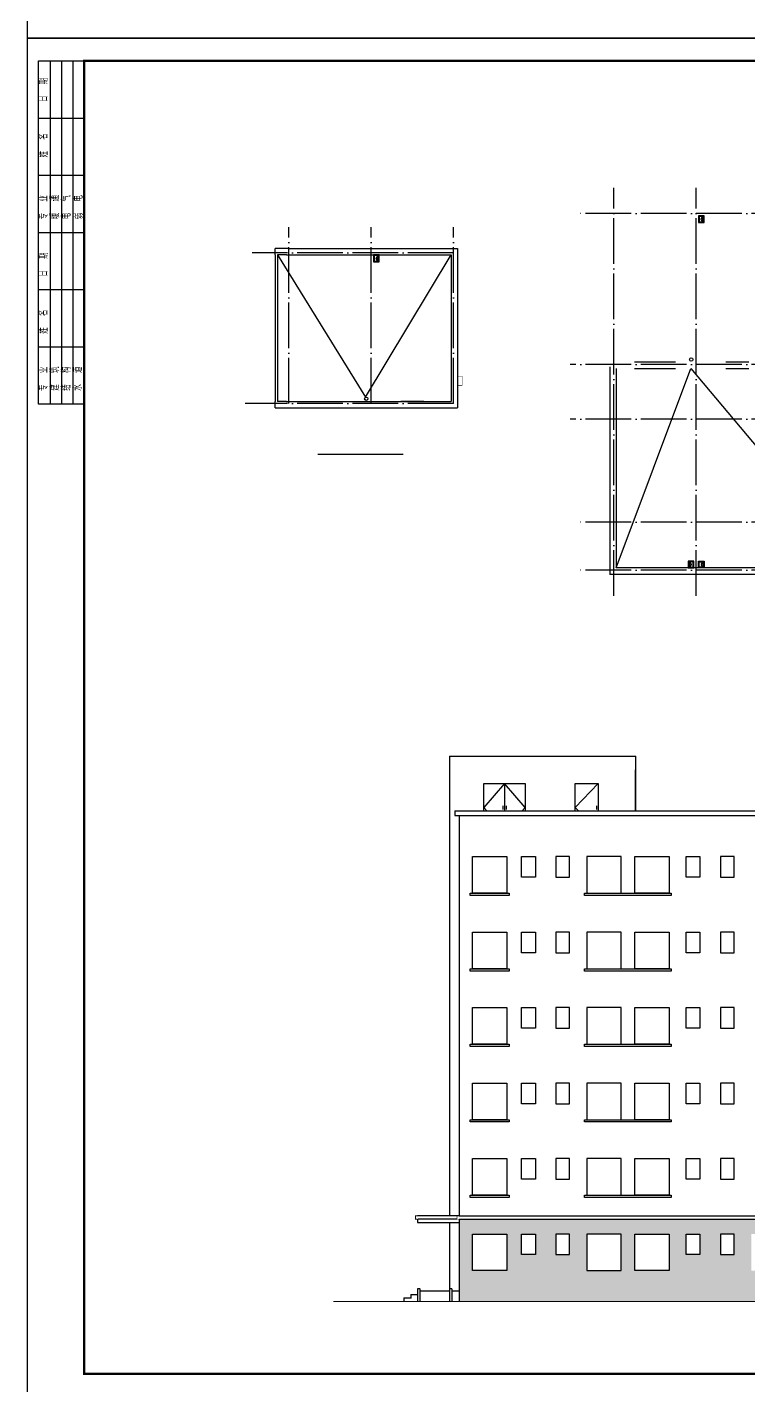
# Model space of a CAD drawing. Extents: x 30064 to 135164, y 17999 to 492668.
# Drawn here: x 30081 to 61665, y 137274 to 196674 of the extents above; entities that cross this region are included whole.
import ezdxf

# ---------------------------------------------------------------- set-up
doc = ezdxf.new("R2010")
doc.units = 0
doc.header["$LTSCALE"] = 1000
doc.header["$MEASUREMENT"] = 0
doc.linetypes.add('DOTE', pattern=[2.42, 2, -0.2, 0.02, -0.2])
for name, color, linetype in [('DIM_SYMB', 3, 'Continuous'), ('DOTE', 1, 'DOTE'), ('SURFACE', 6, 'Continuous'), ('TWT_TITLE', 7, 'Continuous'), ('WALL', 2, 'Continuous'), ('布置', 165, 'Continuous')]:
    doc.layers.add(name, color=color, linetype=linetype)
doc.styles.get("Standard").update_dxf_attribs({"font": 'gbenor.shx', "bigfont": 'gbcbig.shx'})

# ---------------------------------------------------------------- blocks, each defined once
blk = doc.blocks.new('364535463')
at = {"layer": '布置'}
blk.add_lwpolyline([(150, -250), (150, 0), (-150, 0), (-150, -250)], close=True, dxfattribs=at)
blk.add_lwpolyline([(100, -220), (120, -220), (120, -30), (-120, -30), (-120, -220), (-100, -220, -1)], format="xyb", close=True, dxfattribs=at)
blk.add_lwpolyline([(-70, -220), (70, -220)], dxfattribs=at)
blk.add_arc((0, -220), 70, 0, 180, dxfattribs=at)
blk = doc.blocks.new('$titleblk$00000094')
for p, q in [((-150, 20), (0, 20)), ((-150, 0), (-150, 20)), ((-125, 20), (-125, 0)), ((-100, 20), (-100, 0)), ((-75, 20), (-75, 0)), ((-50, 20), (-50, 0)), ((-25, 20), (-25, 0)), ((0, 20), (0, 0)), ((0, 15), (-150, 15)), ((0, 10), (-150, 10)), ((0, 5), (-150, 5))]:
    blk.add_line(p, q)
at = {"width": 0.8}
for s, p in [(' 专   业', (-145.93, 16)), (' 姓   名', (-120.93, 16)), (' 日   期', (-95.93, 16)), (' 专   业', (-70.93, 16)), (' 姓   名', (-43.85, 16)), (' 日   期', (-19.57, 16)), ('建   筑', (-144.19, 11)), ('暖   通', (-69.19, 11)), ('结   构', (-144.19, 6)), ('电   气', (-69.19, 6)), ('水   道', (-144.19, 1)), ('弱   电', (-69.19, 0.73))]:
    blk.add_text(s, height=3.5, rotation=0, dxfattribs=at).set_placement(p)

msp = doc.modelspace()

# ---------------------------------------------------------------- hatches: boundary and pattern name
h = msp.add_hatch()
h.set_pattern_fill('AR-B816', color=253, scale=200)
h.set_pattern_definition([(0, (0, 0), (0, 242.6208), []), (90, (0, 0), (-242.6208, 242.6208), [242.6208, -242.6208])])
h.paths.add_polyline_path([(92551, 144559), (48991, 144559), (48991, 140959), (92551, 140959)])
h.paths.add_polyline_path([(61771, 142309), (61771, 143909), (63271, 143909), (63271, 142309)], flags=16)
h.paths.add_polyline_path([(61021, 143009), (60421, 143009), (60421, 143909), (61021, 143909)], flags=16)
h.paths.add_polyline_path([(59521, 143009), (58921, 143009), (58921, 143909), (59521, 143909)], flags=16)
h.paths.add_polyline_path([(63871, 142309), (63871, 143909), (65371, 143909), (65371, 142309)], flags=16)
h.paths.add_polyline_path([(58171, 142309), (56671, 142309), (56671, 143909), (58171, 143909)], flags=16)
h.paths.add_polyline_path([(56071, 142309), (54571, 142309), (54571, 143909), (56071, 143909)], flags=16)
h.paths.add_polyline_path([(66121, 143009), (66121, 143909), (66721, 143909), (66721, 143009)], flags=16)
h.paths.add_polyline_path([(67621, 143009), (67621, 143909), (68221, 143909), (68221, 143009)], flags=16)
h.paths.add_polyline_path([(53821, 143009), (53221, 143009), (53221, 143909), (53821, 143909)], flags=16)
h.paths.add_polyline_path([(68971, 142309), (68971, 143909), (70471, 143909), (70471, 142309)], flags=16)
h.paths.add_polyline_path([(52321, 143009), (51721, 143009), (51721, 143909), (52321, 143909)], flags=16)
h.paths.add_polyline_path([(51071, 142309), (49571, 142309), (49571, 143909), (51071, 143909)], flags=16)
h.paths.add_polyline_path([(71071, 142309), (71071, 143909), (72571, 143909), (72571, 142309)], flags=16)
h.paths.add_polyline_path([(73321, 143009), (73321, 143909), (73921, 143909), (73921, 143009)], flags=16)
h.paths.add_polyline_path([(74821, 143009), (74821, 143909), (75421, 143909), (75421, 143009)], flags=16)
h.paths.add_polyline_path([(76171, 142309), (76171, 143909), (77671, 143909), (77671, 142309)], flags=16)
h.paths.add_polyline_path([(78271, 142309), (78271, 143909), (79771, 143909), (79771, 142309)], flags=16)
h.paths.add_polyline_path([(80521, 143009), (80521, 143909), (81121, 143909), (81121, 143009)], flags=16)
h.paths.add_polyline_path([(82021, 143009), (82021, 143909), (82621, 143909), (82621, 143009)], flags=16)
h.paths.add_polyline_path([(83371, 142309), (83371, 143909), (84871, 143909), (84871, 142309)], flags=16)
h.paths.add_polyline_path([(85471, 142309), (85471, 143909), (86971, 143909), (86971, 142309)], flags=16)
h.paths.add_polyline_path([(87721, 143009), (87721, 143909), (88321, 143909), (88321, 143009)], flags=16)
h.paths.add_polyline_path([(89221, 143009), (89221, 143909), (89821, 143909), (89821, 143009)], flags=16)
h.paths.add_polyline_path([(90471, 142309), (90471, 143909), (91971, 143909), (91971, 142309)], flags=16)

# ---------------------------------------------------------------- linework, layer by layer
for points in [[(41035, 186715), (44882, 180492), (48635, 186715)], [(58459, 182030), (56659, 182030)], [(61659, 182030), (60659, 182030)], [(55859, 173030), (59120, 181750), (66209, 173330)], [(56659, 181750), (58459, 181750)], [(60659, 181750), (61659, 181750)], [(47435, 180315), (46435, 180315)], [(46435, 180035), (47435, 180035)], [(50903, 162629), (50903, 162471)], [(51040, 162629), (51040, 162471)], [(55001, 162636), (55001, 162468)], [(48891, 144559), (47191, 144559)], [(48991, 144709), (94151, 144709)], [(48991, 144559), (94151, 144559)], [(47171, 141509), (47171, 140959)], [(47171, 141509), (47171, 140959)], [(47271, 141509), (47271, 140959)], [(48571, 141509), (48571, 140959)], [(48671, 141509), (48671, 140959)]]:
    msp.add_lwpolyline(points)
for points, const_width in [([(48915, 181415), (49115, 181415), (49115, 181015), (48915, 181015)], 20), ([(92551, 144709), (92551, 162209), (92751, 162209), (92751, 162409), (56701, 162409), (56701, 164809), (48571, 164809), (48571, 144709), (47171, 144709)], 40), ([(56701, 162409), (48791, 162409), (48791, 162209), (48991, 162209), (48991, 144709)], 20), ([(47171, 144559), (47171, 144409), (48571, 144409), (48571, 141409), (47271, 141409), (47271, 141509), (47171, 141509), (47171, 141259), (46871, 141259), (46871, 141109), (46571, 141109), (46571, 140959)], 40), ([(47171, 144709), (47071, 144709), (47071, 144559), (47171, 144559)], 40), ([(48991, 144709), (48891, 144709), (48891, 144559), (48991, 144559)], 20), ([(48991, 144559), (48991, 140959)], 20)]:
    msp.add_lwpolyline(points, dxfattribs=dict(const_width=const_width))
at = {"color": 2}
for points in [[(49471, 158809), (51171, 158809), (51171, 158709), (49471, 158709)], [(54471, 158809), (58271, 158809), (58271, 158709), (54471, 158709)], [(49471, 155509), (51171, 155509), (51171, 155409), (49471, 155409)], [(54471, 155509), (58271, 155509), (58271, 155409), (54471, 155409)], [(49471, 152209), (51171, 152209), (51171, 152109), (49471, 152109)], [(54471, 152209), (58271, 152209), (58271, 152109), (54471, 152109)], [(49471, 148909), (51171, 148909), (51171, 148809), (49471, 148809)], [(54471, 148909), (58271, 148909), (58271, 148809), (54471, 148809)], [(49471, 145609), (51171, 145609), (51171, 145509), (49471, 145509)], [(54471, 145609), (58271, 145609), (58271, 145509), (54471, 145509)]]:
    msp.add_lwpolyline(points, close=True, dxfattribs=at)
at = {"color": 5}
for centre in [(59145, 182143), (44921, 180428)]:
    msp.add_circle(centre, 75, dxfattribs=at)
at = {"layer": 'DIM_SYMB', "const_width": 70}
msp.add_lwpolyline([(42792, 177998), (46551, 177998)], dxfattribs=at)
at = {"layer": 'DOTE'}
for p, q in [((55759, 171808), (55759, 189650)), ((59359, 171808), (59359, 189650)), ((100079, 188530), (54159, 188530)), ((100079, 188530), (54159, 188530)), ((100079, 188530), (54159, 188530)), ((100079, 188530), (54159, 188530)), ((41535, 180215), (41535, 187935)), ((45135, 180215), (45135, 187935)), ((48735, 180215), (48735, 187935)), ((48735, 186815), (39935, 186815)), ((48735, 186815), (39935, 186815)), ((48735, 186815), (39935, 186815)), ((48735, 186815), (39935, 186815)), ((100079, 181930), (53839, 181930)), ((48735, 180215), (39615, 180215)), ((100079, 179530), (53839, 179530)), ((100079, 175030), (54159, 175030)), ((100079, 172930), (54159, 172930))]:
    msp.add_line(p, q, dxfattribs=at)
at = {"layer": 'SURFACE'}
for p, q in [((41535, 186995), (40935, 186995)), ((41535, 186995), (48915, 186995)), ((48915, 186995), (48915, 180035)), ((55579, 181830), (55579, 172750)), ((40935, 180035), (48915, 180035)), ((99139, 172750), (55579, 172750))]:
    msp.add_line(p, q, dxfattribs=at)
at = {"layer": 'TWT_TITLE'}
for points in [[(30081, 196199), (114181, 196199), (114181, 255599), (30081, 255599)], [(30081, 136799), (114181, 136799), (114181, 196199), (30081, 196199)]]:
    msp.add_lwpolyline(points, close=True, dxfattribs=at)
at = {"layer": 'TWT_TITLE', "const_width": 100}
msp.add_lwpolyline([(32581, 137799), (113181, 137799), (113181, 195199), (32581, 195199)], close=True, dxfattribs=at)
at = {"layer": 'WALL'}
for p, q in [((40935, 186715), (40935, 186995)), ((40935, 186715), (40935, 180315)), ((41435, 186715), (41035, 186715)), ((41035, 186715), (41035, 180315)), ((41435, 186715), (48635, 186715)), ((48635, 186715), (48635, 180315)), ((55859, 181750), (55859, 173030)), ((40935, 180035), (40935, 180315)), ((41435, 180315), (41035, 180315)), ((41435, 180315), (48635, 180315)), ((98859, 173030), (55859, 173030))]:
    msp.add_line(p, q, dxfattribs=at)
at = {"layer": 'WALL', "ltscale": 10}
for p, q in [((48571, 164809), (56701, 164809)), ((48571, 164809), (48571, 144709)), ((56701, 164809), (56701, 162409)), ((56701, 162409), (56701, 164209)), ((48791, 162409), (92751, 162409)), ((48791, 162409), (48791, 162209)), ((48791, 162209), (92751, 162209)), ((48991, 162209), (48991, 144709)), ((48991, 144709), (47171, 144709)), ((47171, 144559), (47171, 144409)), ((47171, 144409), (48991, 144409)), ((48571, 144409), (48571, 141409)), ((48991, 144559), (48991, 140959)), ((47271, 141509), (47171, 141509)), ((47171, 141409), (47171, 141259)), ((48571, 141409), (47271, 141409)), ((48671, 141509), (48571, 141509)), ((48971, 141409), (48671, 141409)), ((46871, 141109), (46571, 141109)), ((46571, 141109), (46571, 140959)), ((47171, 141259), (46871, 141259)), ((46871, 141259), (46871, 141109))]:
    msp.add_line(p, q, dxfattribs=at)
at = {"layer": 'WALL', "color": 4, "ltscale": 10}
for points in [[(50071, 162409), (50071, 163609), (51871, 163609), (51871, 162409)], [(50971, 163609), (50071, 162559), (50200, 162409)], [(50971, 163609), (50971, 162409)], [(51743, 162409), (51871, 162559), (50971, 163609)], [(54071, 162409), (54071, 163609), (55071, 163609), (55071, 162409)], [(55071, 163609), (54071, 162559), (54214, 162409)]]:
    msp.add_lwpolyline(points, dxfattribs=at)
for points in [[(49571, 160409), (51071, 160409), (51071, 158809), (49571, 158809)], [(51721, 160409), (52321, 160409), (52321, 159509), (51721, 159509)], [(53821, 160409), (53221, 160409), (53221, 159509), (53821, 159509)], [(56071, 160409), (54571, 160409), (54571, 158809), (56071, 158809)], [(56671, 160409), (58171, 160409), (58171, 158809), (56671, 158809)], [(58921, 160409), (59521, 160409), (59521, 159509), (58921, 159509)], [(61021, 160409), (60421, 160409), (60421, 159509), (61021, 159509)], [(49571, 157109), (51071, 157109), (51071, 155509), (49571, 155509)], [(51721, 157109), (52321, 157109), (52321, 156209), (51721, 156209)], [(53821, 157109), (53221, 157109), (53221, 156209), (53821, 156209)], [(56071, 157109), (54571, 157109), (54571, 155509), (56071, 155509)], [(56671, 157109), (58171, 157109), (58171, 155509), (56671, 155509)], [(58921, 157109), (59521, 157109), (59521, 156209), (58921, 156209)], [(61021, 157109), (60421, 157109), (60421, 156209), (61021, 156209)], [(49571, 153809), (51071, 153809), (51071, 152209), (49571, 152209)], [(51721, 153809), (52321, 153809), (52321, 152909), (51721, 152909)], [(53821, 153809), (53221, 153809), (53221, 152909), (53821, 152909)], [(56071, 153809), (54571, 153809), (54571, 152209), (56071, 152209)], [(56671, 153809), (58171, 153809), (58171, 152209), (56671, 152209)], [(58921, 153809), (59521, 153809), (59521, 152909), (58921, 152909)], [(61021, 153809), (60421, 153809), (60421, 152909), (61021, 152909)], [(49571, 150509), (51071, 150509), (51071, 148909), (49571, 148909)], [(51721, 150509), (52321, 150509), (52321, 149609), (51721, 149609)], [(53821, 150509), (53221, 150509), (53221, 149609), (53821, 149609)], [(56071, 150509), (54571, 150509), (54571, 148909), (56071, 148909)], [(56671, 150509), (58171, 150509), (58171, 148909), (56671, 148909)], [(58921, 150509), (59521, 150509), (59521, 149609), (58921, 149609)], [(61021, 150509), (60421, 150509), (60421, 149609), (61021, 149609)], [(49571, 147209), (51071, 147209), (51071, 145609), (49571, 145609)], [(51721, 147209), (52321, 147209), (52321, 146309), (51721, 146309)], [(53821, 147209), (53221, 147209), (53221, 146309), (53821, 146309)], [(56071, 147209), (54571, 147209), (54571, 145609), (56071, 145609)], [(56671, 147209), (58171, 147209), (58171, 145609), (56671, 145609)], [(58921, 147209), (59521, 147209), (59521, 146309), (58921, 146309)], [(61021, 147209), (60421, 147209), (60421, 146309), (61021, 146309)], [(49571, 143909), (51071, 143909), (51071, 142309), (49571, 142309)], [(51721, 143909), (52321, 143909), (52321, 143009), (51721, 143009)], [(53821, 143909), (53221, 143909), (53221, 143009), (53821, 143009)], [(56071, 143909), (54571, 143909), (54571, 142309), (56071, 142309)], [(56671, 143909), (58171, 143909), (58171, 142309), (56671, 142309)], [(58921, 143909), (59521, 143909), (59521, 143009), (58921, 143009)], [(61021, 143909), (60421, 143909), (60421, 143009), (61021, 143009)]]:
    msp.add_lwpolyline(points, close=True, dxfattribs=at)
at = {"layer": 'WALL', "ltscale": 10, "const_width": 40}
msp.add_lwpolyline([(98284, 140959), (43475, 140959)], dxfattribs=at)

# ---------------------------------------------------------------- block references
for p, rotation in [((59459, 188280), 90), ((45235, 186565), 90), ((59259, 173180), 270)]:
    msp.add_blockref('364535463', p, dxfattribs=dict(rotation=rotation))
at = {"xscale": -1, "rotation": 90}
msp.add_blockref('364535463', (59459, 173180), dxfattribs=at)
at = {"layer": 'TWT_TITLE', "xscale": 100, "yscale": 100, "zscale": 100, "rotation": 90}
msp.add_blockref('$titleblk$00000094', (32581, 195199), dxfattribs=at)

doc.saveas('drawing.dxf')
